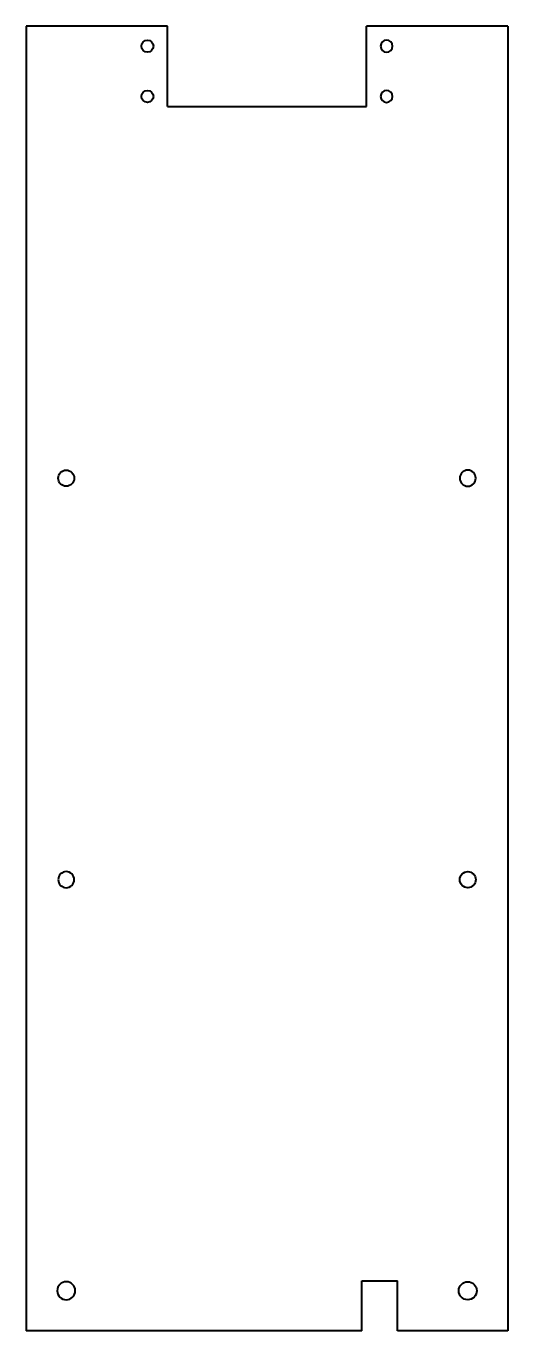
# Model space of a CAD drawing. Header units: inches. Extents: x -2.4 to 2.4, y 0 to 12.8.
import ezdxf

# ---------------------------------------------------------------- set-up
doc = ezdxf.new("R2010")
doc.units = ezdxf.units.IN
doc.header["$MEASUREMENT"] = 0
doc.layers.add('Visible', color=7, linetype='Continuous', lineweight=40)

msp = doc.modelspace()

# ---------------------------------------------------------------- linework, layer by layer
at = {"layer": 'Visible'}
for p, q in [((-0.976, 12.795, -0.414), (-2.362, 12.795, -0.414)), ((-2.362, 12.795, -0.414), (-2.362, 0, -0.414)), ((-0.976, 12.008, -0.414), (-0.976, 12.795, -0.414)), ((0.976, 12.008, -0.414), (0.976, 12.795, -0.414)), ((2.362, 12.795, -0.414), (0.976, 12.795, -0.414)), ((2.362, 12.795, -0.414), (2.362, 0, -0.414)), ((-0.976, 12.008, -0.414), (0.976, 12.008, -0.414)), ((0.931, 0, -0.414), (0.931, 0.492, -0.414)), ((0.931, 0.492, -0.414), (1.28, 0.492, -0.414)), ((1.28, 0, -0.414), (1.28, 0.492, -0.414)), ((0.931, 0, -0.414), (-2.362, 0, -0.414)), ((2.362, 0, -0.414), (1.28, 0, -0.414))]:
    msp.add_line(p, q, dxfattribs=at)
for centre, radius in [((-1.173, 12.598, -0.414), 0.0591), ((-1.173, 12.106, -0.414), 0.0591), ((-1.969, 8.362, -0.414), 0.0787), ((1.969, 4.425, -0.414), 0.0787), ((1.969, 0.394, -0.414), 0.0886)]:
    msp.add_circle(centre, radius, dxfattribs=at)
at = {"layer": 'Visible', "extrusion": (0, 0, -1)}
for centre, radius in [((-1.173, 12.598, 0.414), 0.0591), ((-1.173, 12.106, 0.414), 0.0591), ((-1.969, 8.362, 0.414), 0.0787), ((1.969, 4.425, 0.414), 0.0787), ((1.969, 0.394, 0.414), 0.0886)]:
    msp.add_circle(centre, radius, dxfattribs=at)

doc.saveas('drawing.dxf')
